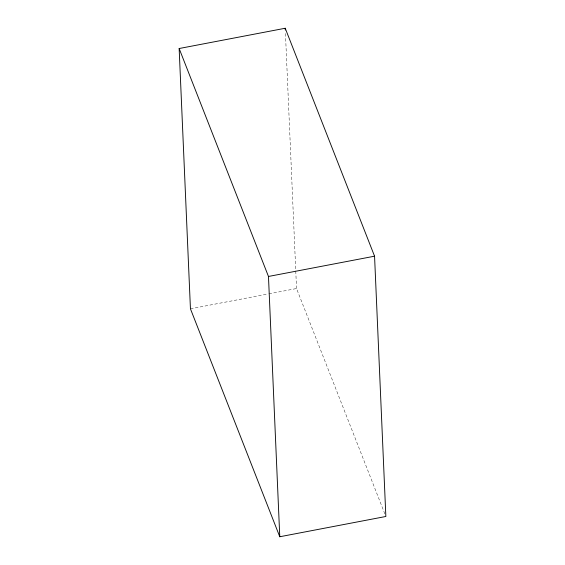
<?xml version="1.0" encoding="UTF-8"?>
<svg xmlns="http://www.w3.org/2000/svg" width="565" height="565" viewBox="0 0 565 565"><rect width="100%" height="100%" fill="white"/><g stroke="black" fill="none" stroke-linecap="round" stroke-linejoin="round"><path stroke-width="0.42" stroke-dasharray="2.83 2.12" d="M190.44 308.808L268.064 293.977M268.926 293.814L296.526 288.538L384.892 514.023M285.459 33.526L295.728 270.077M295.763 270.953L296.526 288.538"/><path stroke-width="0.85" d="M179.147 48.519L285.226 28.25L374.56 256.192L385.853 516.481L279.774 536.75L190.44 308.808L179.147 48.519L268.474 276.462L279.774 536.75M268.474 276.462L374.56 256.192M285.226 28.25L285.304 30.009"/></g></svg>
